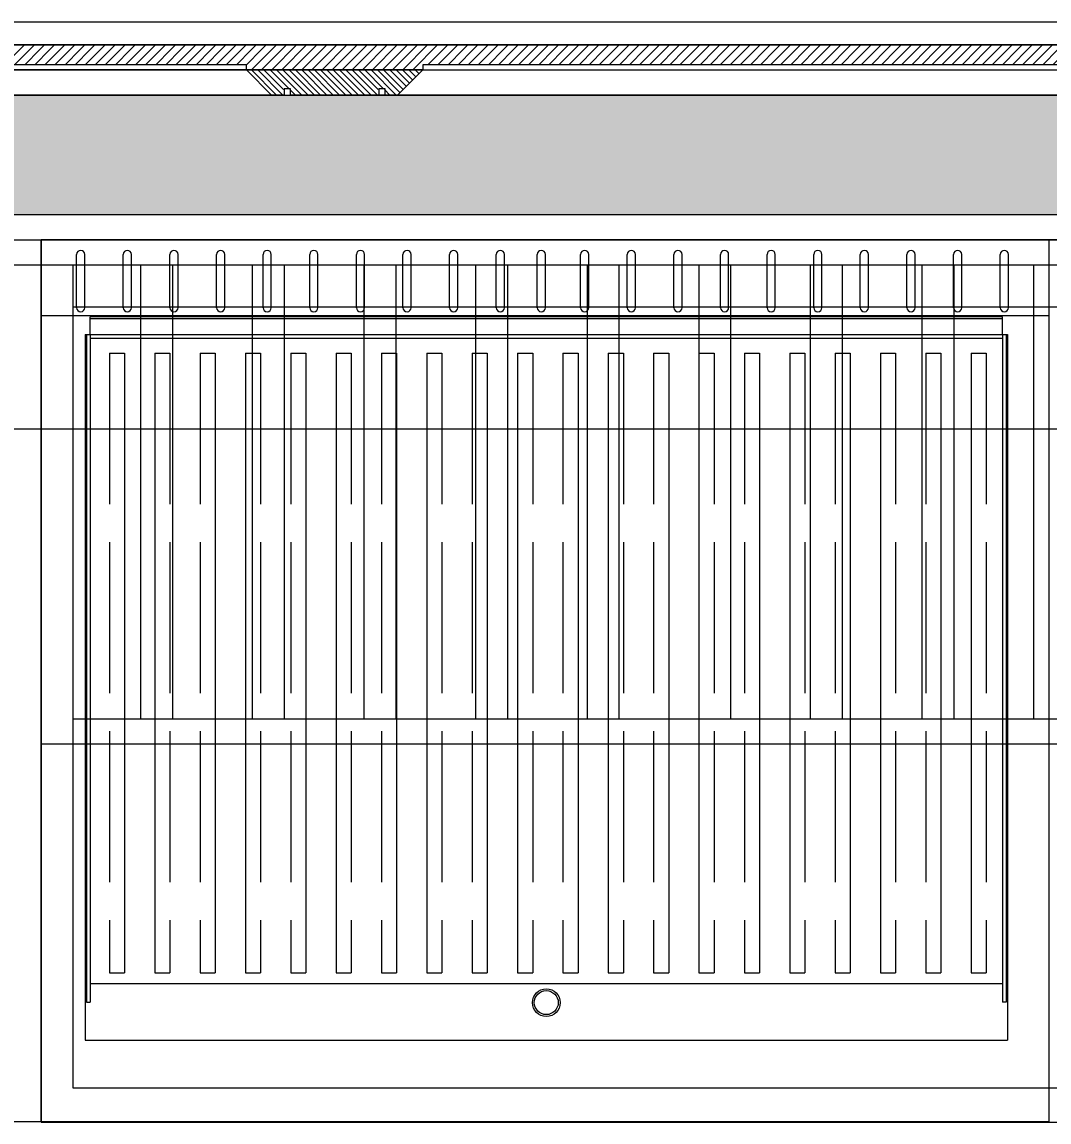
# Model space of a CAD drawing. Header units: millimetres. Extents: x 29001 to 40804, y -8833 to -5892.
# Drawn here: x 35565.7 to 35647.2, y -6174.8 to -6087.5 of the extents above; entities that cross this region are included whole.
import ezdxf

# ---------------------------------------------------------------- set-up
doc = ezdxf.new("R2010")
doc.units = ezdxf.units.MM
doc.linetypes.add('ACAD_ISO02W100', pattern=[15, 12, -3])
doc.layers.get('0').update_dxf_attribs({"lineweight": 0})
doc.layers.get('Defpoints').update_dxf_attribs({"lineweight": 0})
for name, color, linetype, lineweight in [('mutfak-Ekipman', 4, 'Continuous', 0), ('mutfak-çizgi', 5, 'ACAD_ISO02W100', 0), ('wipeout', 254, 'Continuous', 0), ('xxx_Auto_Duvar_Yesil Alcipan', 93, 'Continuous', 0), ('xxx_Auto_Kaplama_Ahşap', 34, 'Continuous', 0), ('xxx_Auto_Kaplama_Ahşap Tarama', 16, 'Continuous', 0), ('xxx_Auto_Kaplama_Ayna', 173, 'Continuous', 0), ('xxx_Auto_Kaplama_Mermer', 23, 'Continuous', 0), ('xxx_Auto_Kaplama_Mermer Tarama @ 1', 45, 'Continuous', 0), ('xxx_Auto_Olcu_Ic', 33, 'Continuous', 0)]:
    doc.layers.add(name, color=color, linetype=linetype, lineweight=lineweight)
doc.styles.add('AUTOBAN', font='')
doc.styles.get('AUTOBAN').set_extended_font_data('Helvetica Normal Tr')
doc.dimstyles.new('AUTO_DIM_1-20', dxfattribs={"dimtxt": 4, "dimasz": 0.75, "dimexe": 2, "dimexo": 10, "dimgap": 0.2, "dimtad": 1, "dimdec": 0, "dimrnd": 0.5, "dimdsep": 46, "dimtxsty": 'AUTOBAN', "dimblk": 'ARCHTICK', "dimcen": 2, "dimclrd": 256, "dimclre": 256, "dimclrt": 256, "dimadec": 0, "dimazin": 0, "dimtfac": 1, "dimtdec": 0, "dimtix": 1, "dimtofl": 0, "dimtmove": 1, "dimatfit": 3, "dimfxl": 1, "dimtolj": 1, "dimtzin": 0, "dimlwd": -1, "dimlwe": -1, "dimarcsym": 0})

# ---------------------------------------------------------------- blocks, each defined once
blk = doc.blocks.new('G DÜZ OLUKLU IZGARA 7')
for p, q in [((0, -70), (0, 0)), ((0, 0), (80, 0)), ((0, -70), (0, 0)), ((0, 0), (80, 0)), ((80, 0), (80, -70)), ((80, 0), (80, -70)), ((0, -6), (80, -6)), ((0, -6), (80, -6)), ((80, -70), (0, -70)), ((80, -70), (0, -70))]:
    blk.add_line(p, q)
at = {"color": 251, "lineweight": 9}
for p, q in [((2.825, -5.375), (2.825, -1.15)), ((3.475, -5.375), (3.475, -1.15)), ((6.525, -5.375), (6.525, -1.15)), ((7.175, -5.375), (7.175, -1.15)), ((7.175, -5.375), (7.175, -1.15)), ((10.225, -5.375), (10.225, -1.15)), ((10.875, -5.375), (10.875, -1.15)), ((10.875, -5.375), (10.875, -1.15)), ((13.925, -5.375), (13.925, -1.15)), ((14.575, -5.375), (14.575, -1.15)), ((14.575, -5.375), (14.575, -1.15)), ((17.625, -5.375), (17.625, -1.15)), ((18.275, -5.375), (18.275, -1.15)), ((18.275, -5.375), (18.275, -1.15)), ((21.325, -5.375), (21.325, -1.15)), ((21.975, -5.375), (21.975, -1.15)), ((21.975, -5.375), (21.975, -1.15)), ((25.025, -5.375), (25.025, -1.15)), ((25.675, -5.375), (25.675, -1.15)), ((25.675, -5.375), (25.675, -1.15)), ((28.725, -5.375), (28.725, -1.15)), ((29.375, -5.375), (29.375, -1.15)), ((29.375, -5.375), (29.375, -1.15)), ((32.425, -5.375), (32.425, -1.15)), ((33.075, -5.375), (33.075, -1.15)), ((33.075, -5.375), (33.075, -1.15)), ((36.125, -5.375), (36.125, -1.15)), ((36.775, -5.375), (36.775, -1.15)), ((36.775, -5.375), (36.775, -1.15)), ((39.375, -5.375), (39.375, -1.15)), ((40.025, -5.375), (40.025, -1.15)), ((40.025, -5.375), (40.025, -1.15)), ((42.825, -5.375), (42.825, -1.15)), ((43.475, -5.375), (43.475, -1.15)), ((46.525, -5.375), (46.525, -1.15)), ((47.175, -5.375), (47.175, -1.15)), ((47.175, -5.375), (47.175, -1.15)), ((50.225, -5.375), (50.225, -1.15)), ((50.875, -5.375), (50.875, -1.15)), ((50.875, -5.375), (50.875, -1.15)), ((53.925, -5.375), (53.925, -1.15)), ((54.575, -5.375), (54.575, -1.15)), ((54.575, -5.375), (54.575, -1.15)), ((57.625, -5.375), (57.625, -1.15)), ((58.275, -5.375), (58.275, -1.15)), ((58.275, -5.375), (58.275, -1.15)), ((61.325, -5.375), (61.325, -1.15)), ((61.975, -5.375), (61.975, -1.15)), ((61.975, -5.375), (61.975, -1.15)), ((65.025, -5.375), (65.025, -1.15)), ((65.675, -5.375), (65.675, -1.15)), ((65.675, -5.375), (65.675, -1.15)), ((68.725, -5.375), (68.725, -1.15)), ((69.375, -5.375), (69.375, -1.15)), ((69.375, -5.375), (69.375, -1.15)), ((72.425, -5.375), (72.425, -1.15)), ((73.075, -5.375), (73.075, -1.15)), ((73.075, -5.375), (73.075, -1.15)), ((76.125, -5.375), (76.125, -1.15)), ((76.775, -5.375), (76.775, -1.15)), ((76.775, -5.375), (76.775, -1.15)), ((3.9, -7.5), (3.9, -6.1)), ((76.3, -6.1), (3.9, -6.1)), ((76.3, -7.5), (76.3, -6.1)), ((76.3, -6.25), (3.9, -6.25)), ((3.5, -7.5), (3.5, -63.5)), ((3.5, -7.5), (76.7, -7.5)), ((3.6, -7.5), (3.6, -60.5)), ((3.9, -7.5), (3.9, -60.5)), ((3.9, -7.8), (76.3, -7.8)), ((76.3, -7.5), (76.3, -60.5)), ((76.6, -7.5), (76.6, -60.5)), ((76.7, -7.5), (76.7, -63.5)), ((5.42, -8.971), (6.62, -8.971)), ((6.62, -8.971), (6.62, -58.171)), ((9.02, -8.971), (9.02, -58.171)), ((9.02, -8.971), (10.22, -8.971)), ((12.62, -8.971), (13.82, -8.971)), ((13.82, -8.971), (13.82, -58.171)), ((16.22, -8.971), (16.22, -58.171)), ((16.22, -8.971), (17.42, -8.971)), ((19.82, -8.971), (21.02, -8.971)), ((21.02, -8.971), (21.02, -58.171)), ((23.42, -8.971), (23.42, -58.171)), ((23.42, -8.971), (24.62, -8.971)), ((27.02, -8.971), (28.22, -8.971)), ((28.22, -8.971), (28.22, -58.171)), ((30.62, -8.971), (30.62, -58.171)), ((30.62, -8.971), (31.82, -8.971)), ((34.22, -8.971), (35.42, -8.971)), ((35.42, -8.971), (35.42, -58.171)), ((37.82, -8.971), (37.82, -58.171)), ((37.82, -8.971), (39.02, -8.971)), ((41.42, -8.971), (42.62, -8.971)), ((42.62, -8.971), (42.62, -58.171)), ((45.02, -8.971), (45.02, -58.171)), ((45.02, -8.971), (46.22, -8.971)), ((48.62, -8.971), (49.82, -8.971)), ((49.82, -8.971), (49.82, -58.171)), ((52.22, -8.971), (52.22, -58.171)), ((52.22, -8.971), (53.42, -8.971)), ((55.82, -8.971), (57.02, -8.971)), ((57.02, -8.971), (57.02, -58.171)), ((59.42, -8.971), (59.42, -58.171)), ((59.42, -8.971), (60.62, -8.971)), ((63.02, -8.971), (64.22, -8.971)), ((64.22, -8.971), (64.22, -58.171)), ((66.62, -8.971), (66.62, -58.171)), ((66.62, -8.971), (67.82, -8.971)), ((70.22, -8.971), (71.42, -8.971)), ((71.42, -8.971), (71.42, -58.171)), ((73.82, -8.971), (73.82, -58.171)), ((73.82, -8.971), (75.02, -8.971)), ((5.42, -58.171), (6.62, -58.171)), ((9.02, -58.171), (10.22, -58.171)), ((12.62, -58.171), (13.82, -58.171)), ((16.22, -58.171), (17.42, -58.171)), ((19.82, -58.171), (21.02, -58.171)), ((23.42, -58.171), (24.62, -58.171)), ((27.02, -58.171), (28.22, -58.171)), ((30.62, -58.171), (31.82, -58.171)), ((34.22, -58.171), (35.42, -58.171)), ((37.82, -58.171), (39.02, -58.171)), ((41.42, -58.171), (42.62, -58.171)), ((45.02, -58.171), (46.22, -58.171)), ((48.62, -58.171), (49.82, -58.171)), ((52.22, -58.171), (53.42, -58.171)), ((55.82, -58.171), (57.02, -58.171)), ((59.42, -58.171), (60.62, -58.171)), ((63.02, -58.171), (64.22, -58.171)), ((66.62, -58.171), (67.82, -58.171)), ((70.22, -58.171), (71.42, -58.171)), ((73.82, -58.171), (75.02, -58.171)), ((3.9, -59), (76.3, -59)), ((3.6, -60.5), (3.9, -60.5)), ((76.6, -60.5), (76.3, -60.5)), ((3.5, -63.5), (76.7, -63.5))]:
    blk.add_line(p, q, dxfattribs=at)
for radius in [1.1, 0.95]:
    blk.add_circle((40.1, -60.525), radius, dxfattribs=at)
for centre, start, end in [((3.15, -1.15), 90, 179.99998), ((3.15, -1.15), 0, 89.99999), ((6.85, -1.15), 90, 179.99998), ((6.85, -1.15), 0, 89.99999), ((10.55, -1.15), 90, 179.99998), ((10.55, -1.15), 0, 89.99999), ((14.25, -1.15), 90, 179.99998), ((14.25, -1.15), 0, 89.99999), ((17.95, -1.15), 90, 179.99998), ((17.95, -1.15), 0, 89.99999), ((21.65, -1.15), 90, 179.99998), ((21.65, -1.15), 0, 89.99999), ((25.35, -1.15), 90, 179.99998), ((25.35, -1.15), 0, 89.99999), ((29.05, -1.15), 90, 179.99998), ((29.05, -1.15), 0, 89.99999), ((32.75, -1.15), 90, 179.99998), ((32.75, -1.15), 0, 89.99999), ((36.45, -1.15), 90, 179.99998), ((36.45, -1.15), 0, 89.99999), ((39.7, -1.15), 90, 179.99998), ((39.7, -1.15), 0, 89.99999), ((43.15, -1.15), 90, 179.99998), ((43.15, -1.15), 0, 89.99999), ((46.85, -1.15), 90, 179.99998), ((46.85, -1.15), 0, 89.99999), ((50.55, -1.15), 90, 179.99998), ((50.55, -1.15), 0, 89.99999), ((54.25, -1.15), 90, 179.99998), ((54.25, -1.15), 0, 89.99999), ((57.95, -1.15), 90, 179.99998), ((57.95, -1.15), 0, 89.99999), ((61.65, -1.15), 90, 179.99998), ((61.65, -1.15), 0, 89.99999), ((65.35, -1.15), 90, 179.99998), ((65.35, -1.15), 0, 89.99999), ((69.05, -1.15), 90, 179.99998), ((69.05, -1.15), 0, 89.99999), ((72.75, -1.15), 90, 179.99998), ((72.75, -1.15), 0, 89.99999), ((76.45, -1.15), 90, 179.99998), ((76.45, -1.15), 0, 89.99999), ((3.15, -5.375), 180, 270), ((3.15, -5.375), 270, 0), ((6.85, -5.375), 180, 270), ((6.85, -5.375), 270, 0), ((10.55, -5.375), 180, 270), ((10.55, -5.375), 270, 0), ((14.25, -5.375), 180, 270), ((14.25, -5.375), 270, 0), ((17.95, -5.375), 180, 270), ((17.95, -5.375), 270, 0), ((21.65, -5.375), 180, 270), ((21.65, -5.375), 270, 0), ((25.35, -5.375), 180, 270), ((25.35, -5.375), 270, 0), ((29.05, -5.375), 180, 270), ((29.05, -5.375), 270, 0), ((32.75, -5.375), 180, 270), ((32.75, -5.375), 270, 0), ((36.45, -5.375), 180, 270), ((36.45, -5.375), 270, 0), ((39.7, -5.375), 180, 270), ((39.7, -5.375), 270, 0), ((43.15, -5.375), 180, 270), ((43.15, -5.375), 270, 0), ((46.85, -5.375), 180, 270), ((46.85, -5.375), 270, 0), ((50.55, -5.375), 180, 270), ((50.55, -5.375), 270, 0), ((54.25, -5.375), 180, 270), ((54.25, -5.375), 270, 0), ((57.95, -5.375), 180, 270), ((57.95, -5.375), 270, 0), ((61.65, -5.375), 180, 270), ((61.65, -5.375), 270, 0), ((65.35, -5.375), 180, 270), ((65.35, -5.375), 270, 0), ((69.05, -5.375), 180, 270), ((69.05, -5.375), 270, 0), ((72.75, -5.375), 180, 270), ((72.75, -5.375), 270, 0), ((76.45, -5.375), 180, 270), ((76.45, -5.375), 270, 0)]:
    blk.add_arc(centre, 0.325, start, end, dxfattribs=at)
at = {"layer": 'mutfak-çizgi', "color": 251, "lineweight": 9}
for p, q in [((5.42, -8.971), (5.42, -58.171)), ((10.22, -8.971), (10.22, -58.171)), ((12.62, -8.971), (12.62, -58.171)), ((17.42, -8.971), (17.42, -58.171)), ((19.82, -8.971), (19.82, -58.171)), ((24.62, -8.971), (24.62, -58.171)), ((27.02, -8.971), (27.02, -58.171)), ((31.82, -8.971), (31.82, -58.171)), ((34.22, -8.971), (34.22, -58.171)), ((39.02, -8.971), (39.02, -58.171)), ((41.42, -8.971), (41.42, -58.171)), ((46.22, -8.971), (46.22, -58.171)), ((48.62, -8.971), (48.62, -58.171)), ((53.42, -8.971), (53.42, -58.171)), ((55.82, -8.971), (55.82, -58.171)), ((60.62, -8.971), (60.62, -58.171)), ((63.02, -8.971), (63.02, -58.171)), ((67.82, -8.971), (67.82, -58.171)), ((70.22, -8.971), (70.22, -58.171)), ((75.02, -8.971), (75.02, -58.171))]:
    blk.add_line(p, q, dxfattribs=at)
blk = doc.blocks.new('A$C3D3D1144')
at = {"color": 40, "linetype": 'Continuous'}
for p, q in [((0, 74.598), (0, 4.598)), ((300, 74.598), (0, 74.598)), ((300, 72.598), (0, 72.598)), ((0, 4.598), (300, 4.598))]:
    blk.add_line(p, q, dxfattribs=at)
at = {"color": 251}
blk.add_lwpolyline([(2.541, 69.29), (253.841, 69.29), (253.841, 7.29), (2.541, 7.29)], close=True, dxfattribs=at)
blk = doc.blocks.new('A$C099C16C1')
at = {"color": 4}
for p, q in [((0, 70), (100, 70)), ((0, 0), (0, 70)), ((100, 70), (100, 0)), ((100, 68), (0, 68)), ((100, 0), (0, 0))]:
    blk.add_line(p, q, dxfattribs=at)
blk = doc.blocks.new('A$C03FD2C9A')
at = {"color": 4}
for p, q in [((170, 40), (0, 40)), ((0, 40), (0, 0)), ((167.469, 38), (2.531, 38)), ((2.531, 38), (2.531, 2)), ((2.531, 2), (167.469, 2)), ((0, 0), (170, 0))]:
    blk.add_line(p, q, dxfattribs=at)
at = {"color": 251}
for p, q in [((7.902, 38), (7.902, 2)), ((10.433, 38), (10.433, 2)), ((16.761, 38), (16.761, 2)), ((19.292, 38), (19.292, 2)), ((25.619, 38), (25.619, 2)), ((28.15, 38), (28.15, 2)), ((34.478, 38), (34.478, 2)), ((37.009, 38), (37.009, 2)), ((43.336, 38), (43.336, 2)), ((45.867, 38), (45.867, 2)), ((52.195, 38), (52.195, 2)), ((54.726, 38), (54.726, 2)), ((61.053, 38), (61.053, 2)), ((63.584, 38), (63.584, 2)), ((69.912, 38), (69.912, 2)), ((72.443, 38), (72.443, 2)), ((78.77, 38), (78.77, 2))]:
    blk.add_line(p, q, dxfattribs=at)
blk = doc.blocks.new('_ArchTick')
at = {"color": 0, "linetype": 'ByBlock', "const_width": 0.15}
blk.add_lwpolyline([(-0.5, -0.5), (0.5, 0.5)], dxfattribs=at)
blk = doc.blocks.new('*D303')
at = {"layer": 'Defpoints', "color": 0, "transparency": 16777216}
for p in [(35352.164, -6116.648, 0.023), (35963.421, -6116.578, 0.023), (35963.421, -6119.797)]:
    blk.add_point(p, dxfattribs=at)
at = {"layer": 'xxx_Auto_Olcu_Ic', "transparency": 16777216}
for p, q in [((35352.164, -6119.797), (35963.421, -6119.797)), ((35352.164, -6126.648), (35352.164, -6121.797)), ((35963.421, -6126.578), (35963.421, -6121.797))]:
    blk.add_line(p, q, dxfattribs=at)
at = {"layer": 'xxx_Auto_Olcu_Ic', "transparency": 16777216, "xscale": 0.75, "yscale": 0.75, "zscale": 0.75, "rotation": 180}
blk.add_blockref('_ArchTick', (35352.164, -6119.797), dxfattribs=at)
at = {"layer": 'xxx_Auto_Olcu_Ic', "transparency": 16777216, "xscale": 0.75, "yscale": 0.75, "zscale": 0.75}
blk.add_blockref('_ArchTick', (35963.421, -6119.797), dxfattribs=at)
at = {"layer": 'xxx_Auto_Olcu_Ic', "transparency": 16777216, "insert": (35657.793, -6117.597), "char_height": 4, "attachment_point": 5, "style": 'AUTOBAN', "bg_fill": 3, "box_fill_scale": 1.1, "bg_fill_color": 256, "bg_fill_true_color": 13158600, "bg_fill_transparency": 0}
blk.add_mtext('\\A1;612', dxfattribs=at)

msp = doc.modelspace()

# ---------------------------------------------------------------- hatches: boundary and pattern name
at = {"layer": 'xxx_Auto_Kaplama_Ahşap'}
h = msp.add_hatch(dxfattribs=at)
h.set_pattern_fill('JIS_WOOD', color=256, scale=0.8)
h.set_pattern_definition([(45, (7242.13747, 44257.3772), (-0.3999999993, 0.3999999993), [])])
h.paths.add_polyline_path([(35923.297, -6089.294), (35338.161, -6089.294), (35340.161, -6091.293), (35923.297, -6091.293)])
at = {"layer": 'xxx_Auto_Kaplama_Mermer Tarama @ 1', "true_color": 0xb0a4a0}
h = msp.add_hatch(dxfattribs=at)
h.set_pattern_fill('DOTS', color=253, scale=1.5, angle=540)
h.set_pattern_definition([(180, (-5781.235, 47363.3157), (-1.190625, -2.38125), [0, -2.38125])])
edge = h.paths.add_edge_path()
edge.add_line((35342.166, -6093.297), (35963.513, -6093.297))
edge.add_line((35963.513, -6093.297), (35963.513, -6102.797))
edge.add_line((35963.513, -6102.797), (35352.163, -6102.797))
edge.add_line((35352.163, -6102.797), (35352.163, -6247.797))
edge.add_line((35352.163, -6247.797), (35387.162, -6247.797))
edge.add_line((35387.162, -6247.797), (35387.191, -6270.404))
edge.add_line((35387.191, -6270.404), (35387.191, -6293.404))
edge.add_arc((35402.581, -6292.438), 15.42, 183.59295, 227.65543)
edge.add_arc((35402.581, -6292.438), 15.42, 227.65543, 260.31237)
edge.add_line((35399.986, -6307.638), (35965.925, -6309.293))
edge.add_line((35965.925, -6309.293), (35965.925, -6315.939))
edge.add_line((35965.925, -6315.939), (35965.925, -6331.29))
edge.add_arc((35937.903, -6325.774), 28.56, 279.00969, 348.86376, ccw=False)
edge.add_line((35942.375, -6353.982), (35883.379, -6353.841))
edge.add_line((35883.379, -6353.841), (35875.453, -6353.822))
edge.add_line((35875.453, -6353.822), (35368.633, -6352.612))
edge.add_arc((35368.622, -6326.113), 26.5, 183.30042, 270.02524, ccw=False)
edge.add_line((35342.166, -6327.638), (35342.166, -6093.297))

# ---------------------------------------------------------------- linework, layer by layer
at = {"layer": 'xxx_Auto_Duvar_Yesil Alcipan', "linetype": 'Continuous'}
msp.add_line((35336.987, -6087.496, 0.023), (35969.725, -6087.497, 0.023), dxfattribs=at)
at = {"layer": 'xxx_Auto_Kaplama_Ahşap', "linetype": 'Continuous'}
msp.add_line((35340.161, -6089.296, 0.023), (35967.925, -6089.297, 0.023), dxfattribs=at)
at = {"layer": 'xxx_Auto_Kaplama_Ahşap', "elevation": 0.023}
msp.add_lwpolyline([(35336.987, -6088.122), (35338.161, -6089.297), (35967.925, -6089.297), (35969.725, -6087.497), (35336.987, -6087.496)], dxfattribs=at)
at = {"layer": 'xxx_Auto_Kaplama_Ahşap Tarama', "elevation": 0.023}
for points in [[(35585.799, -6093.294), (35469.979, -6093.297)], [(35709.615, -6093.297), (35593.799, -6093.294)]]:
    msp.add_lwpolyline(points, dxfattribs=at)
at = {"layer": 'xxx_Auto_Kaplama_Ayna', "elevation": 0.023}
msp.add_lwpolyline([(35597.464, -6090.897), (35597.464, -6091.297), (35708.62, -6091.3), (35708.62, -6090.9), (35597.464, -6090.897)], dxfattribs=at)
at = {"layer": 'xxx_Auto_Kaplama_Mermer', "elevation": 0.023}
msp.add_lwpolyline([(35342.166, -6093.297), (35963.513, -6093.297), (35963.513, -6102.797), (35352.163, -6102.797), (35352.163, -6247.797), (35387.162, -6247.797), (35387.191, -6293.404), (35387.191, -6293.404, 0.347843), (35399.986, -6307.638), (35405.176, -6307.638), (35965.925, -6309.293), (35965.925, -6322.584), (35965.925, -6331.29, -0.138789), (35958.844, -6345.013, -0.20399), (35942.375, -6353.982), (35368.619, -6352.611, -0.39745), (35342.166, -6327.638), (35342.166, -6093.297)], format="xyb", dxfattribs=at)

# ---------------------------------------------------------------- block references
for name, p in [('A$C099C16C1', (35467.164, -6174.798, 0.023)), ('A$C3D3D1144', (35567.164, -6179.397, 0.023)), ('A$C03FD2C9A', (35567.164, -6144.798, 0.023))]:
    msp.add_blockref(name, p)
at = {"layer": 'mutfak-Ekipman'}
msp.add_blockref('G DÜZ OLUKLU IZGARA 7', (35567.164, -6104.798, 0.023), dxfattribs=at)
msp.add_blockref('G DÜZ OLUKLU IZGARA 7', (35567.164, -6104.798, 0.023), dxfattribs=at)

# ---------------------------------------------------------------- next in the draw order: dimensions: what is measured, and where the dimension line sits
at = {"layer": 'xxx_Auto_Olcu_Ic'}
dim = msp.add_linear_dim(base=(35963.421, -6119.797), p1=(35352.164, -6116.648, 0.023), p2=(35963.421, -6116.578, 0.023), dimstyle='AUTO_DIM_1-20', override={"dimtfill": 1}, dxfattribs=at)
dim.commit()
dim.dimension.update_dxf_attribs({"geometry": '*D303', "text_midpoint": (35657.793, -6117.597)})

# ---------------------------------------------------------------- next in the draw order: wipeouts: each hides what was drawn before it
msp.add_wipeout([(35472.313, -6090.897), (35472.313, -6091.097), (35472.313, -6091.297), (35583.466, -6091.297), (35583.466, -6090.893)]).translate(0, 0, 0.023).dxf.layer = 'wipeout'

# ---------------------------------------------------------------- next in the draw order: hatches: boundary and pattern name
at = {"layer": 'xxx_Auto_Kaplama_Ahşap Tarama'}
h = msp.add_hatch(dxfattribs=at)
h.set_pattern_fill('JIS_WOOD', color=256, scale=0.5, angle=-90)
h.set_pattern_definition([(315, (137500.80976, 50095.7463), (0.2499999996, 0.2499999996), [])])
h.paths.add_polyline_path([(35586.417, -6092.799), (35586.417, -6093.299), (35585.417, -6093.299), (35583.442, -6091.299), (35597.416, -6091.299), (35595.416, -6093.299), (35594.416, -6093.299), (35594.416, -6092.799), (35593.916, -6092.799), (35593.916, -6093.299), (35586.916, -6093.299), (35586.916, -6092.799)])

# ---------------------------------------------------------------- next in the draw order: linework, layer by layer
at = {"layer": 'xxx_Auto_Kaplama_Ahşap', "linetype": 'Continuous'}
msp.add_line((35965.925, -6091.296, 0.023), (35340.161, -6091.296, 0.023), dxfattribs=at)
at = {"layer": 'xxx_Auto_Kaplama_Ahşap', "elevation": 0.023}
msp.add_lwpolyline([(35340.161, -6091.296), (35965.925, -6091.296), (35967.925, -6089.297), (35338.161, -6089.297)], close=True, dxfattribs=at)
at = {"layer": 'xxx_Auto_Kaplama_Ahşap', "linetype": 'Continuous', "elevation": 0.023}
msp.add_lwpolyline([(35597.466, -6091.297), (35595.466, -6093.297), (35594.466, -6093.297), (35594.466, -6092.797), (35593.966, -6092.797), (35593.967, -6093.297), (35586.966, -6093.303), (35586.966, -6092.797), (35586.466, -6092.797), (35586.466, -6093.297), (35585.466, -6093.297), (35583.466, -6091.297)], close=True, dxfattribs=at)
msp.add_lwpolyline([(35597.466, -6091.297), (35595.466, -6093.297), (35594.466, -6093.297), (35594.466, -6092.797), (35593.966, -6092.797), (35593.967, -6093.297), (35586.966, -6093.303), (35586.966, -6092.797), (35586.466, -6092.797), (35586.466, -6093.297), (35585.466, -6093.297), (35583.466, -6091.297)], close=True, dxfattribs=at)
at = {"layer": 'xxx_Auto_Kaplama_Ayna', "elevation": 0.023}
msp.add_lwpolyline([(35472.313, -6090.897), (35472.313, -6091.297), (35583.467, -6091.293), (35583.467, -6090.893), (35472.313, -6090.897)], dxfattribs=at)

# ---------------------------------------------------------------- next in the draw order: wipeouts: each hides what was drawn before it
msp.add_wipeout([(35597.46, -6090.902), (35597.46, -6091.102), (35597.46, -6091.303), (35708.619, -6091.303), (35708.619, -6090.9)]).translate(0, 0, 0.023).dxf.layer = 'wipeout'

# ---------------------------------------------------------------- next in the draw order: linework, layer by layer
msp.add_lwpolyline([(35597.46, -6090.902), (35597.46, -6091.302), (35708.62, -6091.3), (35708.62, -6090.9), (35597.46, -6090.902)], dxfattribs=at)

doc.saveas('drawing.dxf')
